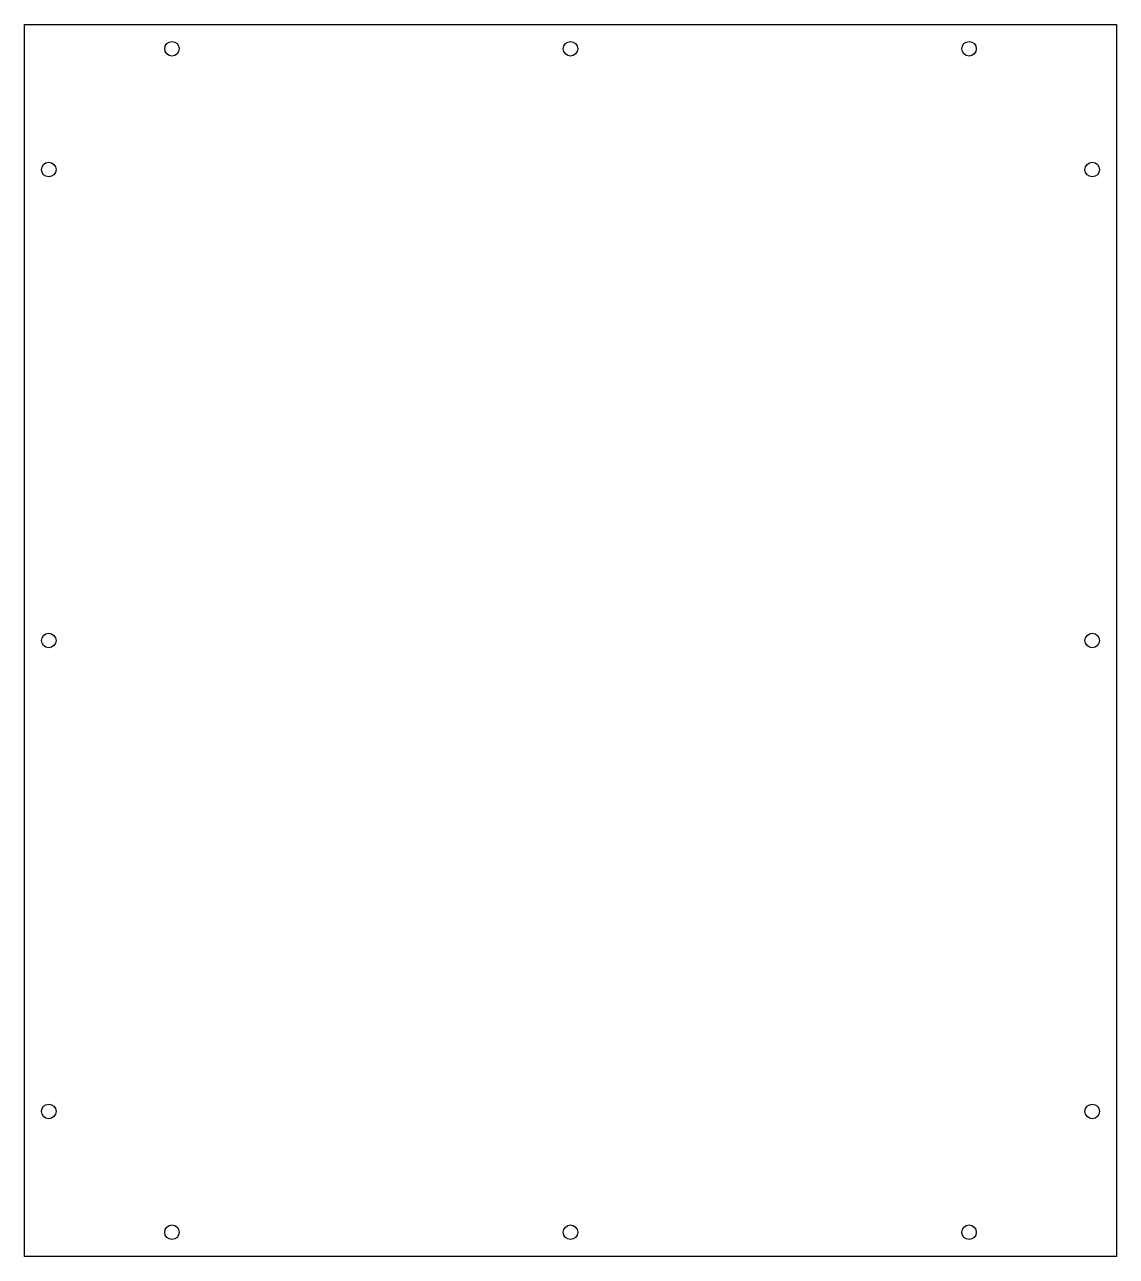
# Model space of a CAD drawing. Header units: millimetres. Extents: x -226 to 226, y -70 to 440.
import ezdxf

# ---------------------------------------------------------------- set-up
doc = ezdxf.new("R2010")
doc.units = ezdxf.units.MM
doc.layers.get('0').update_dxf_attribs({"linetype": 'CONTINUOUS'})

msp = doc.modelspace()

# ---------------------------------------------------------------- linework, layer by layer
msp.add_lwpolyline([(-226, 440), (226, 440), (226, -70), (-226, -70)], close=True)
for centre in [(-165, 430), (0, 430), (165, 430), (-216, 380), (216, 380), (-216, 185), (216, 185), (-216, -10), (216, -10), (-165, -60), (0, -60), (165, -60)]:
    msp.add_circle(centre, 3)

doc.saveas('drawing.dxf')
